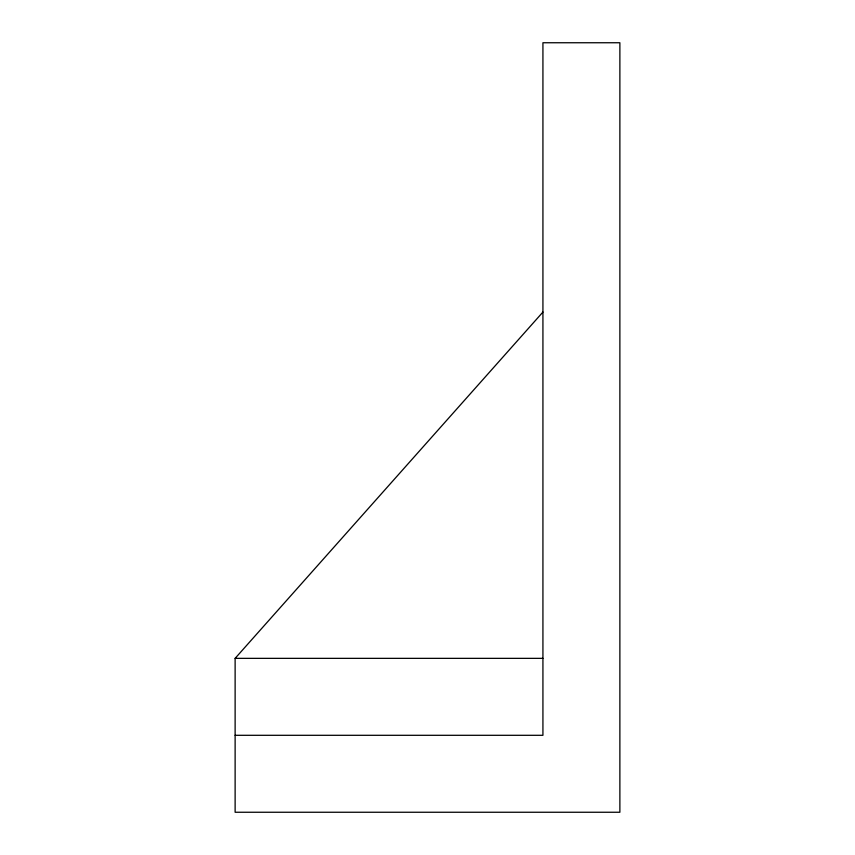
<?xml version="1.0" encoding="UTF-8"?>
<svg xmlns="http://www.w3.org/2000/svg" width="855" height="855" viewBox="0 0 855 855"><rect width="100%" height="100%" fill="white"/><g stroke="black" fill="none" stroke-linecap="round" stroke-linejoin="round"><path stroke-width="1.28" d="M235.125 735.3L542.925 735.3L542.925 42.75L619.875 42.75L619.875 812.25L235.125 812.25L235.125 658.35L542.925 312.075M235.125 658.35L542.925 658.35"/></g></svg>
